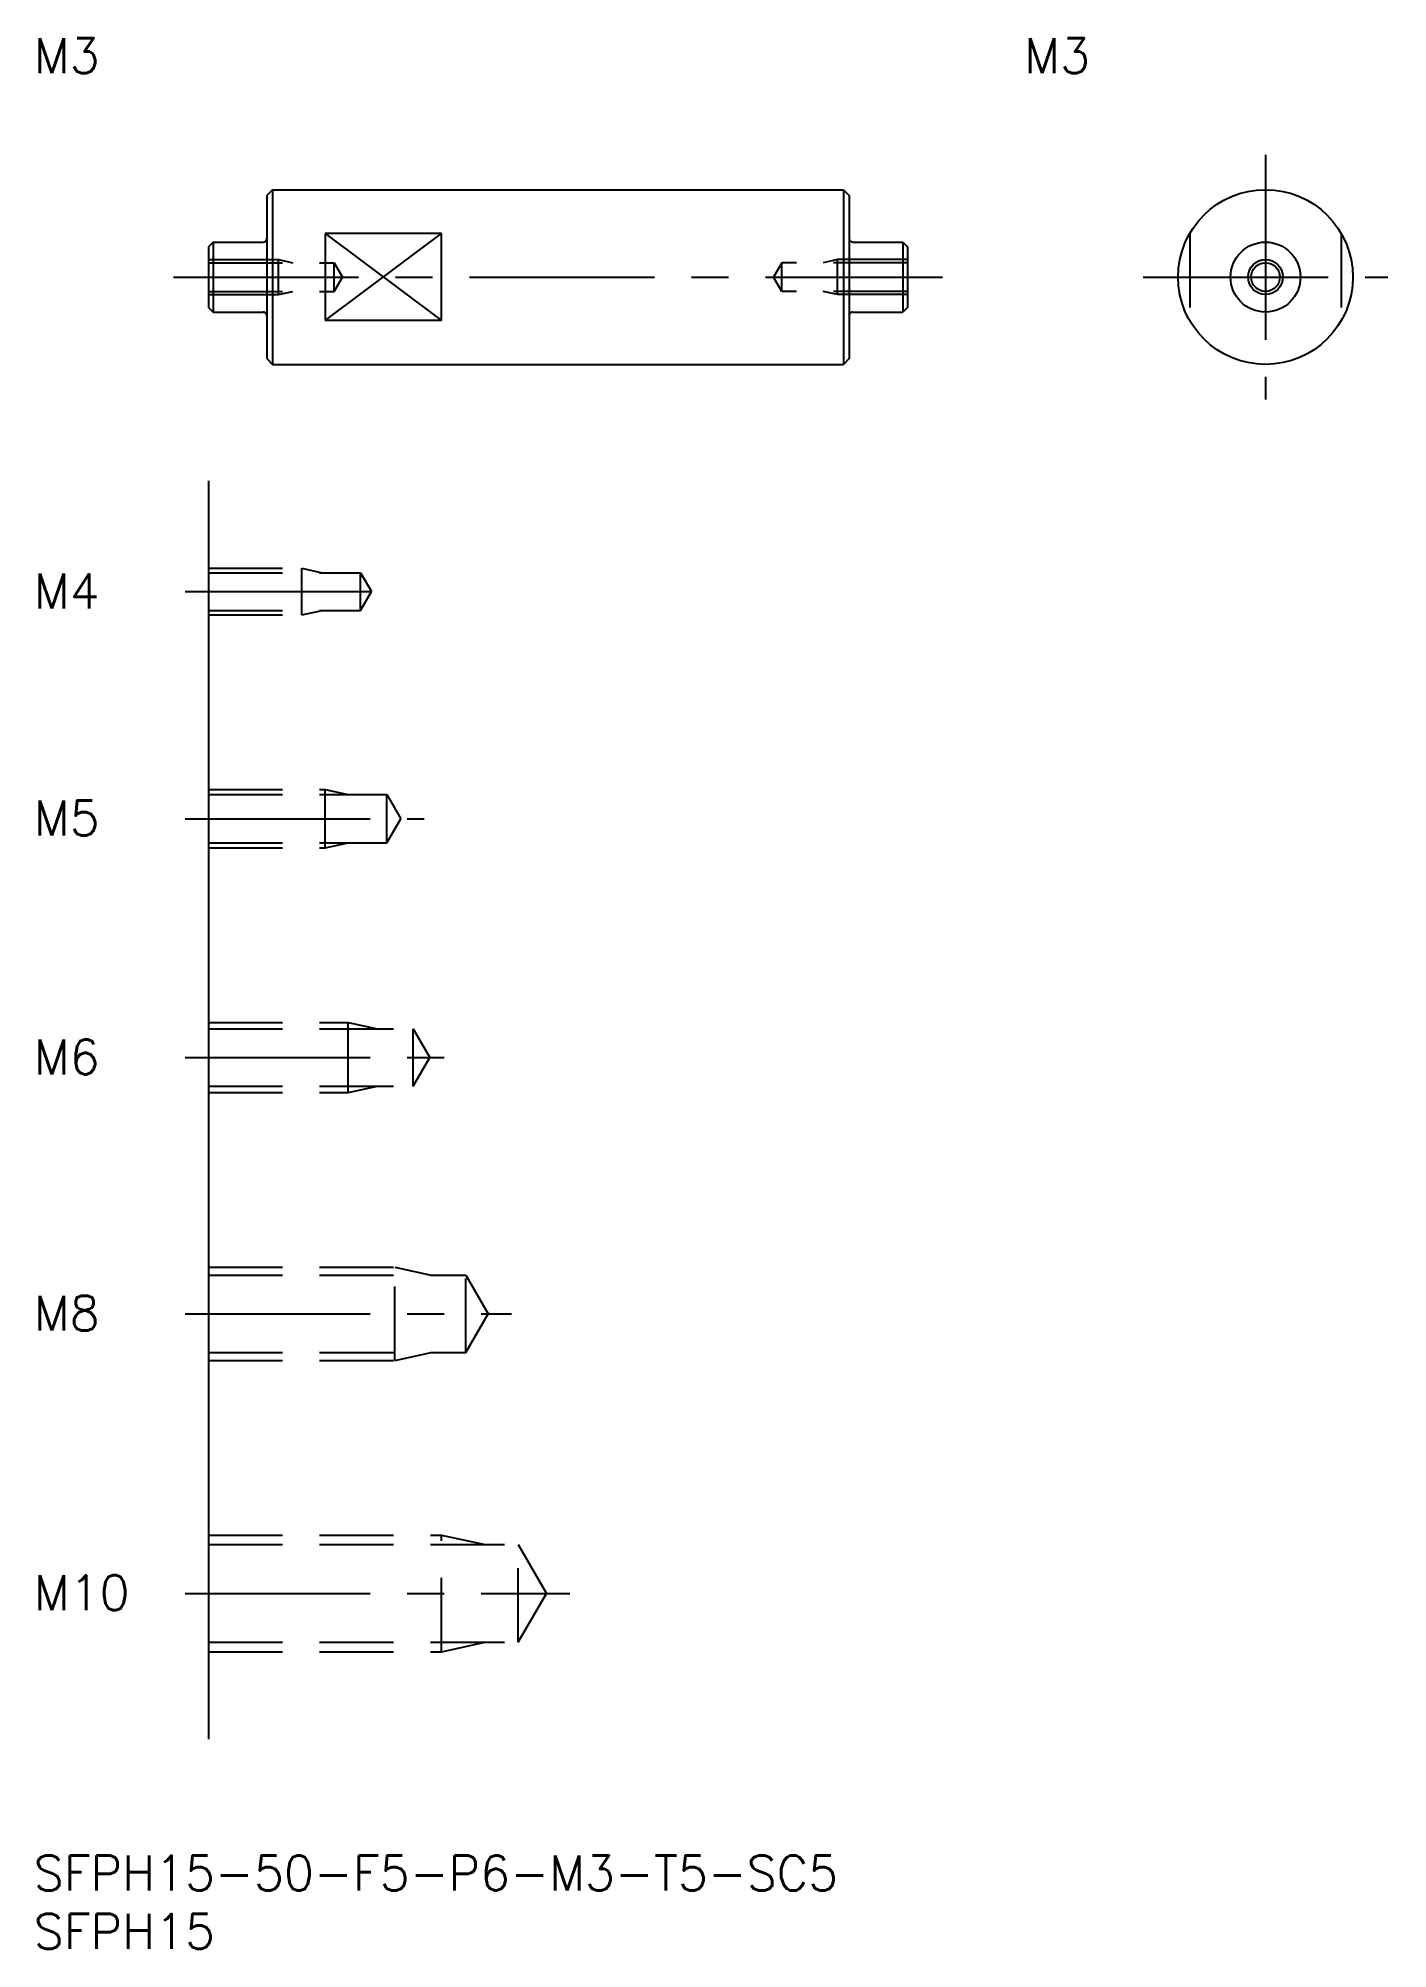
# Model space of a CAD drawing. Extents: x 0 to 116, y -8 to 156.
import ezdxf

# ---------------------------------------------------------------- set-up
doc = ezdxf.new("R2010")
doc.units = 0
doc.header["$LTSCALE"] = 0.5
doc.linetypes.add('CENTER', pattern=[50.8, 31.75, -6.35, 6.35, -6.35])
doc.linetypes.add('DASHED', pattern=[19.05, 12.7, -6.35])
for name, color, linetype in [('MSM_CENTER', 1, 'CENTER'), ('MSM_CONTINUOUS', 7, 'CONTINUOUS'), ('MSM_DASHED', 4, 'DASHED'), ('MSM_NARROW', 5, 'CONTINUOUS'), ('MSM_PART_NUMBER', 7, 'CONTINUOUS')]:
    doc.layers.add(name, color=color, linetype=linetype)
doc.styles.get("Standard").update_dxf_attribs({"font": 'txt.shx', "height": 3, "bigfont": 'bigfont.shx'})

# ---------------------------------------------------------------- blocks, each defined once
blk = doc.blocks.new('*U4')
at = {"layer": 'MSM_PART_NUMBER'}
blk.add_text('SFPH15-50-F5-P6-M3-T5-SC5', height=3, dxfattribs=at).set_placement((0, -3))
blk = doc.blocks.new('*U5')
at = {"layer": 'MSM_PART_NUMBER'}
blk.add_text('SFPH15', height=3, dxfattribs=at).set_placement((0, -8))
blk = doc.blocks.new('*U6')
at = {"layer": 'MSM_PART_NUMBER'}
blk.add_text('M10', height=3, dxfattribs=at).set_placement((0, 21.06))
blk = doc.blocks.new('*U7')
at = {"layer": 'MSM_PART_NUMBER'}
blk.add_text('M8', height=3, dxfattribs=at).set_placement((0, 45.06))
blk = doc.blocks.new('*U8')
at = {"layer": 'MSM_PART_NUMBER'}
blk.add_text('M6', height=3, dxfattribs=at).set_placement((0, 67.06))
blk = doc.blocks.new('*U9')
at = {"layer": 'MSM_PART_NUMBER'}
blk.add_text('M5', height=3, dxfattribs=at).set_placement((0, 87.56))
blk = doc.blocks.new('*U10')
at = {"layer": 'MSM_PART_NUMBER'}
blk.add_text('M4', height=3, dxfattribs=at).set_placement((0, 107.06))
blk = doc.blocks.new('*U11')
at = {"layer": 'MSM_PART_NUMBER'}
blk.add_text('M3', height=3, dxfattribs=at).set_placement((0, 153))
blk = doc.blocks.new('*U12')
at = {"layer": 'MSM_PART_NUMBER'}
blk.add_text('M3', height=3, dxfattribs=at).set_placement((85, 153))

msp = doc.modelspace()

# ---------------------------------------------------------------- linework, layer by layer
at = {"layer": 'MSM_CENTER'}
for p, q in [((105.72, 146), (105.72, 125)), ((12, 135.5), (78, 135.5)), ((95.22, 135.5), (116.22, 135.5)), ((13, 108.5), (31, 108.5)), ((13, 89), (33.5, 89)), ((13, 68.5), (36, 68.5)), ((13, 46.5), (41, 46.5)), ((13, 22.5), (46, 22.5))]:
    msp.add_line(p, q, dxfattribs=at)
at = {"layer": 'MSM_CONTINUOUS'}
for p, q in [((20.5, 143), (20, 142.5)), ((20.5, 143), (20.5, 128)), ((20.5, 143), (69.5, 143)), ((69.5, 143), (69.5, 128)), ((69.5, 143), (70, 142.5)), ((20, 142.5), (20, 128.5)), ((70, 142.5), (70, 128.5)), ((15.4, 138.5), (15, 138.1)), ((15, 138.1), (15, 132.9)), ((15.4, 138.5), (19.7, 138.5)), ((15.4, 138.5), (15.4, 132.5)), ((35, 139.24), (25, 139.24)), ((25, 139.24), (25, 131.76)), ((35, 131.76), (35, 139.24)), ((70.3, 138.5), (74.6, 138.5)), ((74.6, 138.5), (74.6, 132.5)), ((74.6, 138.5), (75, 138.1)), ((75, 138.1), (75, 132.9)), ((15, 132.9), (15.4, 132.5)), ((75, 132.9), (74.6, 132.5)), ((15.4, 132.5), (19.7, 132.5)), ((35, 131.76), (25, 131.76)), ((70.3, 132.5), (74.6, 132.5)), ((20, 128.5), (20.5, 128)), ((20.5, 128), (69.5, 128)), ((70, 128.5), (69.5, 128)), ((15, 118), (15, 10))]:
    msp.add_line(p, q, dxfattribs=at)
for radius in [7.5, 3, 1.23]:
    msp.add_circle((105.72, 135.5), radius, dxfattribs=at)
for centre, start, end in [((19.7, 138.8), 270, 0), ((70.3, 138.8), 180, 270), ((19.7, 132.2), 0, 90), ((70.3, 132.2), 90, 180)]:
    msp.add_arc(centre, 0.3, start, end, dxfattribs=at)
at = {"layer": 'MSM_DASHED'}
for p, q in [((99.22, 139.24), (99.22, 131.76)), ((112.22, 139.24), (112.22, 131.76)), ((15, 137), (21, 137)), ((15, 136.73), (25.79, 136.73)), ((21, 137), (22.25, 136.73)), ((21, 134), (21, 137)), ((25.79, 134.27), (25.79, 136.73)), ((25.79, 136.73), (26.5, 135.5)), ((64.21, 136.73), (63.5, 135.5)), ((75, 136.73), (64.21, 136.73)), ((64.21, 134.27), (64.21, 136.73)), ((69, 137), (67.75, 136.73)), ((75, 137), (69, 137)), ((69, 134), (69, 137)), ((25.79, 134.27), (26.5, 135.5)), ((64.21, 134.27), (63.5, 135.5)), ((15, 134.27), (25.79, 134.27)), ((15, 134), (21, 134)), ((21, 134), (22.25, 134.27)), ((75, 134.27), (64.21, 134.27)), ((69, 134), (67.75, 134.27)), ((75, 134), (69, 134)), ((15, 110.5), (23, 110.5)), ((15, 110.12), (28.06, 110.12)), ((23, 106.5), (23, 110.5)), ((23, 110.5), (24.75, 110.12)), ((28.06, 106.88), (28.06, 110.12)), ((28.06, 110.12), (29, 108.5)), ((28.06, 106.88), (29, 108.5)), ((15, 106.88), (28.06, 106.88)), ((23, 106.5), (24.75, 106.88)), ((15, 106.5), (23, 106.5)), ((15, 91.5), (25, 91.5)), ((15, 91.07), (30.31, 91.07)), ((25, 86.5), (25, 91.5)), ((25, 91.5), (27, 91.07)), ((30.31, 86.93), (30.31, 91.07)), ((30.31, 91.07), (31.5, 89)), ((30.31, 86.93), (31.5, 89)), ((15, 86.93), (30.31, 86.93)), ((25, 86.5), (27, 86.93)), ((15, 86.5), (25, 86.5)), ((15, 71.5), (27, 71.5)), ((15, 70.96), (32.58, 70.96)), ((27, 65.5), (27, 71.5)), ((27, 71.5), (29.5, 70.96)), ((32.58, 66.04), (32.58, 70.96)), ((32.58, 70.96), (34, 68.5)), ((32.58, 66.04), (34, 68.5)), ((15, 66.04), (32.58, 66.04)), ((27, 65.5), (29.5, 66.04)), ((15, 65.5), (27, 65.5)), ((15, 50.5), (31, 50.5)), ((15, 49.82), (37.08, 49.82)), ((31, 42.5), (31, 50.5)), ((31, 50.5), (34.12, 49.82)), ((37.08, 43.18), (37.08, 49.82)), ((37.08, 49.82), (39, 46.5)), ((37.08, 43.18), (39, 46.5)), ((15, 43.18), (37.08, 43.18)), ((31, 42.5), (34.12, 43.18)), ((15, 42.5), (31, 42.5)), ((15, 27.5), (35, 27.5)), ((15, 26.69), (41.58, 26.69)), ((35, 17.5), (35, 27.5)), ((35, 27.5), (38.75, 26.69)), ((41.58, 18.31), (41.58, 26.69)), ((41.58, 26.69), (44, 22.5)), ((41.58, 18.31), (44, 22.5)), ((15, 18.31), (41.58, 18.31)), ((35, 17.5), (38.75, 18.31)), ((15, 17.5), (35, 17.5))]:
    msp.add_line(p, q, dxfattribs=at)
at = {"layer": 'MSM_NARROW'}
for p, q in [((25, 131.76), (35, 139.24)), ((25, 139.24), (35, 131.76))]:
    msp.add_line(p, q, dxfattribs=at)
msp.add_circle((105.72, 135.5), 1.5, dxfattribs=at)

# ---------------------------------------------------------------- block references
at = {"layer": 'MSM_CONTINUOUS'}
for name in ['*U11', '*U12', '*U10', '*U9', '*U8', '*U7', '*U6', '*U4', '*U5']:
    msp.add_blockref(name, (0, 0), dxfattribs=at)

doc.saveas('drawing.dxf')
